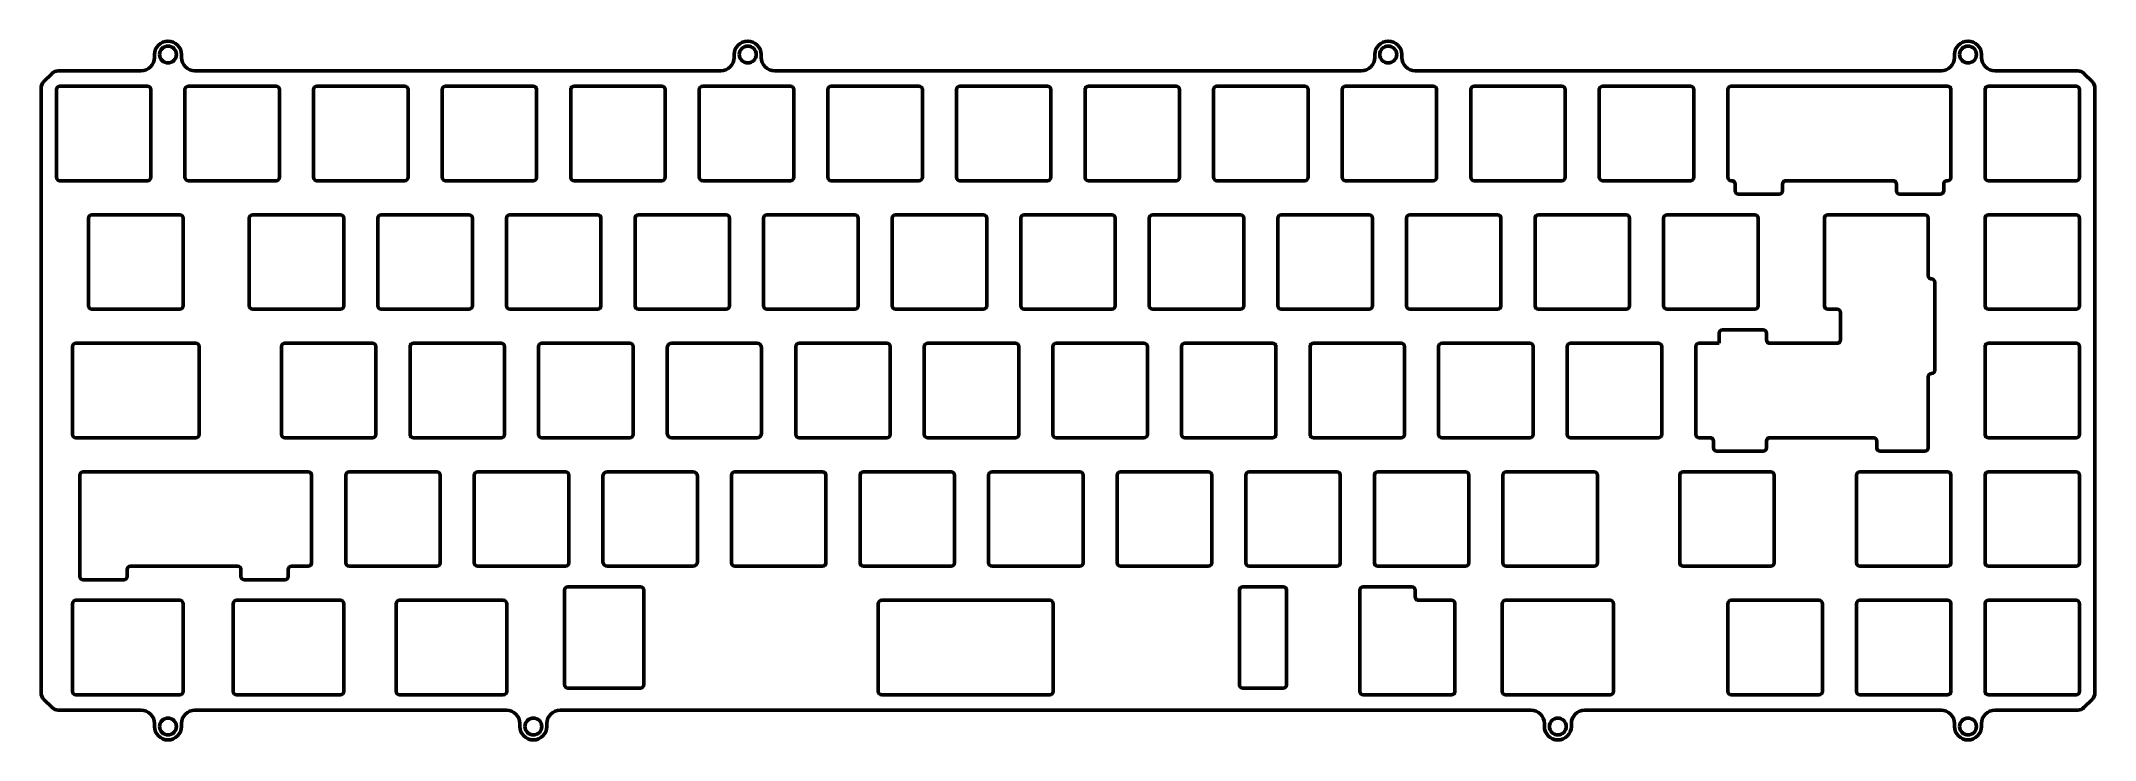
# Model space of a CAD drawing. Header units: millimetres. Extents: x 215 to 520, y 219 to 323.
import ezdxf

# ---------------------------------------------------------------- set-up
doc = ezdxf.new("R2010")
doc.units = ezdxf.units.MM
doc.header["$LTSCALE"] = 0.75
doc.layers.add('Visible', color=7, linetype='Continuous', lineweight=50)

msp = doc.modelspace()

# ---------------------------------------------------------------- linework, layer by layer
at = {"layer": 'Visible'}
for p, q in [((232.08, 320.7), (232.08, 320.28)), ((236.08, 320.28), (236.08, 320.7)), ((317.98, 320.7), (317.98, 320.28)), ((321.98, 320.28), (321.98, 320.7)), ((412.88, 320.7), (412.88, 320.28)), ((416.88, 320.28), (416.88, 320.7)), ((498.78, 320.7), (498.78, 320.28)), ((502.78, 320.28), (502.78, 320.7)), ((216.9, 317.89), (215.66, 316.66)), ((230.08, 318.28), (217.82, 318.28)), ((315.98, 318.28), (238.08, 318.28)), ((410.88, 318.28), (323.98, 318.28)), ((496.78, 318.28), (418.88, 318.28)), ((517.04, 318.28), (504.78, 318.28)), ((519.2, 316.66), (517.96, 317.89)), ((215.28, 315.73), (215.28, 226.07)), ((217.55, 302.5), (217.55, 315.5)), ((218.05, 316), (231.05, 316)), ((231.55, 315.5), (231.55, 302.5)), ((236.6, 302.5), (236.6, 315.5)), ((237.1, 316), (250.1, 316)), ((250.6, 315.5), (250.6, 302.5)), ((255.65, 302.5), (255.65, 315.5)), ((256.15, 316), (269.15, 316)), ((269.65, 315.5), (269.65, 302.5)), ((274.7, 302.5), (274.7, 315.5)), ((275.2, 316), (288.2, 316)), ((288.7, 315.5), (288.7, 302.5)), ((293.75, 302.5), (293.75, 315.5)), ((294.25, 316), (307.25, 316)), ((307.75, 315.5), (307.75, 302.5)), ((312.8, 302.5), (312.8, 315.5)), ((313.3, 316), (326.3, 316)), ((326.8, 315.5), (326.8, 302.5)), ((331.85, 302.5), (331.85, 315.5)), ((332.35, 316), (345.35, 316)), ((345.85, 315.5), (345.85, 302.5)), ((350.9, 302.5), (350.9, 315.5)), ((351.4, 316), (364.4, 316)), ((364.9, 315.5), (364.9, 302.5)), ((369.95, 302.5), (369.95, 315.5)), ((370.45, 316), (383.45, 316)), ((383.95, 315.5), (383.95, 302.5)), ((389, 302.5), (389, 315.5)), ((389.5, 316), (402.5, 316)), ((403, 315.5), (403, 302.5)), ((408.05, 302.5), (408.05, 315.5)), ((408.55, 316), (421.55, 316)), ((422.05, 315.5), (422.05, 302.5)), ((427.1, 302.5), (427.1, 315.5)), ((427.6, 316), (440.6, 316)), ((441.1, 315.5), (441.1, 302.5)), ((446.15, 302.5), (446.15, 315.5)), ((446.65, 316), (459.65, 316)), ((460.15, 315.5), (460.15, 302.5)), ((465.2, 302.5), (465.2, 315.5)), ((465.7, 316), (497.75, 316)), ((498.25, 315.5), (498.25, 302.5)), ((503.3, 302.5), (503.3, 315.5)), ((503.8, 316), (516.8, 316)), ((517.3, 315.5), (517.3, 302.5)), ((519.58, 226.07), (519.58, 315.73)), ((231.05, 302), (218.05, 302)), ((250.1, 302), (237.1, 302)), ((269.15, 302), (256.15, 302)), ((288.2, 302), (275.2, 302)), ((307.25, 302), (294.25, 302)), ((326.3, 302), (313.3, 302)), ((345.35, 302), (332.35, 302)), ((364.4, 302), (351.4, 302)), ((383.45, 302), (370.45, 302)), ((402.5, 302), (389.5, 302)), ((421.55, 302), (408.55, 302)), ((440.6, 302), (427.6, 302)), ((459.65, 302), (446.65, 302)), ((465.79, 302), (465.7, 302)), ((466.29, 300.5), (466.29, 301.5)), ((473.29, 301.5), (473.29, 300.5)), ((489.67, 302), (473.79, 302)), ((490.17, 300.5), (490.17, 301.5)), ((497.17, 301.5), (497.17, 300.5)), ((497.75, 302), (497.67, 302)), ((516.8, 302), (503.8, 302)), ((472.79, 300), (466.79, 300)), ((496.67, 300), (490.67, 300)), ((222.32, 283.45), (222.32, 296.45)), ((222.82, 296.95), (235.82, 296.95)), ((236.32, 296.45), (236.32, 283.45)), ((246.13, 283.45), (246.13, 296.45)), ((246.63, 296.95), (259.63, 296.95)), ((260.13, 296.45), (260.13, 283.45)), ((265.18, 283.45), (265.18, 296.45)), ((265.68, 296.95), (278.68, 296.95)), ((279.18, 296.45), (279.18, 283.45)), ((284.23, 283.45), (284.23, 296.45)), ((284.73, 296.95), (297.73, 296.95)), ((298.23, 296.45), (298.23, 283.45)), ((303.28, 283.45), (303.28, 296.45)), ((303.78, 296.95), (316.78, 296.95)), ((317.28, 296.45), (317.28, 283.45)), ((322.33, 283.45), (322.33, 296.45)), ((322.83, 296.95), (335.83, 296.95)), ((336.33, 296.45), (336.33, 283.45)), ((341.38, 283.45), (341.38, 296.45)), ((341.88, 296.95), (354.88, 296.95)), ((355.38, 296.45), (355.38, 283.45)), ((360.43, 283.45), (360.43, 296.45)), ((360.93, 296.95), (373.93, 296.95)), ((374.43, 296.45), (374.43, 283.45)), ((379.48, 283.45), (379.48, 296.45)), ((379.98, 296.95), (392.98, 296.95)), ((393.48, 296.45), (393.48, 283.45)), ((398.53, 283.45), (398.53, 296.45)), ((399.03, 296.95), (412.03, 296.95)), ((412.53, 296.45), (412.53, 283.45)), ((417.58, 283.45), (417.58, 296.45)), ((418.08, 296.95), (431.08, 296.95)), ((431.58, 296.45), (431.58, 283.45)), ((436.63, 283.45), (436.63, 296.45)), ((437.13, 296.95), (450.13, 296.95)), ((450.63, 296.45), (450.63, 283.45)), ((455.68, 283.45), (455.68, 296.45)), ((456.18, 296.95), (469.18, 296.95)), ((469.68, 296.45), (469.68, 283.45)), ((479.49, 283.45), (479.49, 296.45)), ((479.99, 296.95), (494.37, 296.95)), ((494.87, 296.45), (494.87, 287.93)), ((503.3, 283.45), (503.3, 296.45)), ((503.8, 296.95), (516.8, 296.95)), ((517.3, 296.45), (517.3, 283.45)), ((495.87, 286.93), (495.87, 273.93)), ((235.82, 282.95), (222.82, 282.95)), ((259.63, 282.95), (246.63, 282.95)), ((278.68, 282.95), (265.68, 282.95)), ((297.73, 282.95), (284.73, 282.95)), ((316.78, 282.95), (303.78, 282.95)), ((335.83, 282.95), (322.83, 282.95)), ((354.88, 282.95), (341.88, 282.95)), ((373.93, 282.95), (360.93, 282.95)), ((392.98, 282.95), (379.98, 282.95)), ((412.03, 282.95), (399.03, 282.95)), ((431.08, 282.95), (418.08, 282.95)), ((450.13, 282.95), (437.13, 282.95)), ((469.18, 282.95), (456.18, 282.95)), ((481.37, 282.95), (479.99, 282.95)), ((481.87, 278.4), (481.87, 282.45)), ((516.8, 282.95), (503.8, 282.95)), ((219.94, 264.4), (219.94, 277.4)), ((220.44, 277.9), (238.2, 277.9)), ((238.7, 277.4), (238.7, 264.4)), ((250.89, 264.4), (250.89, 277.4)), ((251.39, 277.9), (264.39, 277.9)), ((264.89, 277.4), (264.89, 264.4)), ((269.94, 264.4), (269.94, 277.4)), ((270.44, 277.9), (283.44, 277.9)), ((283.94, 277.4), (283.94, 264.4)), ((288.99, 264.4), (288.99, 277.4)), ((289.49, 277.9), (302.49, 277.9)), ((302.99, 277.4), (302.99, 264.4)), ((308.04, 264.58), (308.04, 277.22)), ((308.72, 277.9), (321.36, 277.9)), ((322.04, 277.22), (322.04, 264.58)), ((327.09, 264.4), (327.09, 277.4)), ((327.59, 277.9), (340.59, 277.9)), ((341.09, 277.4), (341.09, 264.4)), ((346.14, 264.4), (346.14, 277.4)), ((346.64, 277.9), (359.64, 277.9)), ((360.14, 277.4), (360.14, 264.4)), ((365.19, 264.4), (365.19, 277.4)), ((365.69, 277.9), (378.69, 277.9)), ((379.19, 277.4), (379.19, 264.4)), ((384.24, 264.4), (384.24, 277.4)), ((384.74, 277.9), (397.74, 277.9)), ((398.24, 277.4), (398.24, 264.4)), ((403.29, 264.4), (403.29, 277.4)), ((403.79, 277.9), (416.79, 277.9)), ((417.29, 277.4), (417.29, 264.4)), ((422.34, 264.4), (422.34, 277.4)), ((422.84, 277.9), (435.84, 277.9)), ((436.34, 277.4), (436.34, 264.4)), ((441.39, 264.4), (441.39, 277.4)), ((441.89, 277.9), (454.89, 277.9)), ((455.39, 277.4), (455.39, 264.4)), ((460.44, 264.4), (460.44, 277.4)), ((460.94, 277.9), (463.91, 277.9)), ((463.91, 277.9), (463.91, 279.4)), ((464.41, 279.9), (470.41, 279.9)), ((470.91, 279.4), (470.91, 278.4)), ((471.41, 277.9), (481.37, 277.9)), ((503.3, 264.4), (503.3, 277.4)), ((503.8, 277.9), (516.8, 277.9)), ((517.3, 277.4), (517.3, 264.4)), ((494.87, 272.93), (494.87, 262.4)), ((238.2, 263.9), (220.44, 263.9)), ((264.39, 263.9), (251.39, 263.9)), ((283.44, 263.9), (270.44, 263.9)), ((302.49, 263.9), (289.49, 263.9)), ((321.36, 263.9), (308.72, 263.9)), ((340.59, 263.9), (327.59, 263.9)), ((359.64, 263.9), (346.64, 263.9)), ((378.69, 263.9), (365.69, 263.9)), ((397.74, 263.9), (384.74, 263.9)), ((416.79, 263.9), (403.79, 263.9)), ((435.84, 263.9), (422.84, 263.9)), ((454.89, 263.9), (441.89, 263.9)), ((462.56, 263.9), (460.94, 263.9)), ((463.06, 262.4), (463.06, 263.4)), ((470.41, 261.9), (463.56, 261.9)), ((470.91, 263.4), (470.91, 262.4)), ((486.75, 263.9), (471.41, 263.9)), ((487.25, 262.4), (487.25, 263.4)), ((494.37, 261.9), (487.75, 261.9)), ((516.8, 263.9), (503.8, 263.9)), ((221.52, 258.85), (254.87, 258.85)), ((260.92, 258.85), (273.92, 258.85)), ((279.97, 258.85), (292.97, 258.85)), ((299.2, 258.85), (311.84, 258.85)), ((318.07, 258.85), (331.07, 258.85)), ((337.12, 258.85), (350.12, 258.85)), ((356.17, 258.85), (369.17, 258.85)), ((375.22, 258.85), (388.22, 258.85)), ((394.27, 258.85), (407.27, 258.85)), ((413.32, 258.85), (426.32, 258.85)), ((432.37, 258.85), (445.37, 258.85)), ((458.56, 258.85), (471.56, 258.85)), ((484.75, 258.85), (497.75, 258.85)), ((503.8, 258.85), (516.8, 258.85)), ((221.02, 243.35), (221.02, 258.35)), ((255.37, 258.35), (255.37, 245.35)), ((260.42, 245.35), (260.42, 258.35)), ((274.42, 258.35), (274.42, 245.35)), ((279.47, 245.35), (279.47, 258.35)), ((293.47, 258.35), (293.47, 245.35)), ((298.52, 245.53), (298.52, 258.17)), ((312.52, 258.17), (312.52, 245.53)), ((317.57, 245.35), (317.57, 258.35)), ((331.57, 258.35), (331.57, 245.35)), ((336.62, 245.35), (336.62, 258.35)), ((350.62, 258.35), (350.62, 245.35)), ((355.67, 245.35), (355.67, 258.35)), ((369.67, 258.35), (369.67, 245.35)), ((374.72, 245.35), (374.72, 258.35)), ((388.72, 258.35), (388.72, 245.35)), ((393.77, 245.35), (393.77, 258.35)), ((407.77, 258.35), (407.77, 245.35)), ((412.82, 245.35), (412.82, 258.35)), ((426.82, 258.35), (426.82, 245.35)), ((431.87, 245.35), (431.87, 258.35)), ((445.87, 258.35), (445.87, 245.35)), ((458.06, 245.35), (458.06, 258.35)), ((472.06, 258.35), (472.06, 245.35)), ((484.25, 245.35), (484.25, 258.35)), ((498.25, 258.35), (498.25, 245.35)), ((503.3, 245.35), (503.3, 258.35)), ((517.3, 258.35), (517.3, 245.35)), ((228.02, 244.35), (228.02, 243.35)), ((244.4, 244.85), (228.52, 244.85)), ((244.9, 243.35), (244.9, 244.35)), ((251.9, 244.35), (251.9, 243.35)), ((254.87, 244.85), (252.4, 244.85)), ((273.92, 244.85), (260.92, 244.85)), ((292.97, 244.85), (279.97, 244.85)), ((311.84, 244.85), (299.2, 244.85)), ((331.07, 244.85), (318.07, 244.85)), ((350.12, 244.85), (337.12, 244.85)), ((369.17, 244.85), (356.17, 244.85)), ((388.22, 244.85), (375.22, 244.85)), ((407.27, 244.85), (394.27, 244.85)), ((426.32, 244.85), (413.32, 244.85)), ((445.37, 244.85), (432.37, 244.85)), ((471.56, 244.85), (458.56, 244.85)), ((497.75, 244.85), (484.75, 244.85)), ((516.8, 244.85), (503.8, 244.85)), ((227.52, 242.85), (221.52, 242.85)), ((251.4, 242.85), (245.4, 242.85)), ((292.82, 227.3), (292.82, 241.3)), ((293.32, 241.8), (304.08, 241.8)), ((304.58, 241.3), (304.58, 227.3)), ((392.82, 227.3), (392.82, 241.3)), ((393.32, 241.8), (399.32, 241.8)), ((399.82, 241.3), (399.82, 227.3)), ((410.66, 226.3), (410.66, 241.3)), ((411.16, 241.8), (418.38, 241.8)), ((418.88, 241.3), (418.88, 240.3)), ((219.94, 226.3), (219.94, 239.3)), ((220.44, 239.8), (235.82, 239.8)), ((236.32, 239.3), (236.32, 226.3)), ((243.75, 226.3), (243.75, 239.3)), ((244.25, 239.8), (259.63, 239.8)), ((260.13, 239.3), (260.13, 226.3)), ((267.88, 226.3), (267.88, 239.3)), ((268.38, 239.8), (283.77, 239.8)), ((284.27, 239.3), (284.27, 226.3)), ((339.32, 226.3), (339.32, 239.3)), ((339.82, 239.8), (364.73, 239.8)), ((365.23, 239.3), (365.23, 226.3)), ((419.38, 239.8), (424.26, 239.8)), ((424.76, 239.3), (424.76, 226.3)), ((431.77, 226.3), (431.77, 239.3)), ((432.27, 239.8), (447.75, 239.8)), ((448.25, 239.3), (448.25, 226.3)), ((465.2, 226.3), (465.2, 239.3)), ((465.7, 239.8), (478.7, 239.8)), ((479.2, 239.3), (479.2, 226.3)), ((484.25, 226.3), (484.25, 239.3)), ((484.75, 239.8), (497.75, 239.8)), ((498.25, 239.3), (498.25, 226.3)), ((503.3, 226.3), (503.3, 239.3)), ((503.8, 239.8), (516.8, 239.8)), ((517.3, 239.3), (517.3, 226.3)), ((235.82, 225.8), (220.44, 225.8)), ((259.63, 225.8), (244.25, 225.8)), ((283.77, 225.8), (268.38, 225.8)), ((304.08, 226.8), (293.32, 226.8)), ((364.73, 225.8), (339.82, 225.8)), ((399.32, 226.8), (393.32, 226.8)), ((424.26, 225.8), (411.16, 225.8)), ((447.75, 225.8), (432.27, 225.8)), ((478.7, 225.8), (465.7, 225.8)), ((497.75, 225.8), (484.75, 225.8)), ((516.8, 225.8), (503.8, 225.8)), ((215.66, 225.14), (216.9, 223.91)), ((217.82, 223.53), (230.08, 223.53)), ((238.08, 223.53), (284.22, 223.53)), ((292.22, 223.53), (436.01, 223.53)), ((444.01, 223.53), (496.78, 223.53)), ((504.78, 223.53), (517.04, 223.53)), ((517.96, 223.91), (519.2, 225.14)), ((232.08, 221.53), (232.08, 221.1)), ((236.08, 221.1), (236.08, 221.53)), ((286.22, 221.53), (286.22, 221.1)), ((290.22, 221.1), (290.22, 221.53)), ((438.01, 221.53), (438.01, 221.1)), ((442.01, 221.1), (442.01, 221.53)), ((498.78, 221.53), (498.78, 221.1)), ((502.78, 221.1), (502.78, 221.53))]:
    msp.add_line(p, q, dxfattribs=at)
at = {"layer": 'Visible', "extrusion": (0, 0, -1)}
for centre in [(-234.08, 320.7), (-319.98, 320.7), (-414.88, 320.7), (-500.78, 320.7), (-234.08, 221.1), (-288.22, 221.1), (-440.01, 221.1), (-500.78, 221.1)]:
    msp.add_circle(centre, 1.25, dxfattribs=at)
at = {"layer": 'Visible'}
for centre, radius, start, end in [((234.08, 320.7), 2, 0, 180), ((319.98, 320.7), 2, 0, 180), ((414.88, 320.7), 2, 0, 180), ((500.78, 320.7), 2, 0, 180), ((216.59, 315.73), 1.31, 135.0322, 179.9678), ((217.82, 316.97), 1.31, 90.0322, 134.9678), ((517.04, 316.97), 1.31, 45.032, 89.968), ((518.27, 315.73), 1.31, 0.032, 44.968), ((216.59, 226.07), 1.31, 180.0311, 224.9689), ((518.27, 226.07), 1.31, 315.0308, 359.9692), ((234.08, 221.1), 2, 180, 0), ((288.22, 221.1), 2, 180, 0), ((440.01, 221.1), 2, 180, 0), ((500.78, 221.1), 2, 180, 0)]:
    msp.add_arc(centre, radius, start, end, dxfattribs=at)
for points in [[(232.08, 320.28), (232.08, 319.17), (231.18, 318.28), (230.08, 318.28)], [(238.08, 318.28), (236.98, 318.28), (236.08, 319.17), (236.08, 320.28)], [(317.98, 320.28), (317.98, 319.17), (317.08, 318.28), (315.98, 318.28)], [(323.98, 318.28), (322.88, 318.28), (321.98, 319.17), (321.98, 320.28)], [(412.88, 320.28), (412.88, 319.17), (411.98, 318.28), (410.88, 318.28)], [(418.88, 318.28), (417.78, 318.28), (416.88, 319.17), (416.88, 320.28)], [(498.78, 320.28), (498.78, 319.17), (497.88, 318.28), (496.78, 318.28)], [(504.78, 318.28), (503.68, 318.28), (502.78, 319.17), (502.78, 320.28)], [(217.55, 315.5), (217.55, 315.78), (217.78, 316), (218.05, 316)], [(231.05, 316), (231.33, 316), (231.55, 315.78), (231.55, 315.5)], [(236.6, 315.5), (236.6, 315.78), (236.83, 316), (237.1, 316)], [(250.1, 316), (250.38, 316), (250.6, 315.78), (250.6, 315.5)], [(255.65, 315.5), (255.65, 315.78), (255.88, 316), (256.15, 316)], [(269.15, 316), (269.43, 316), (269.65, 315.78), (269.65, 315.5)], [(274.7, 315.5), (274.7, 315.78), (274.93, 316), (275.2, 316)], [(288.2, 316), (288.48, 316), (288.7, 315.78), (288.7, 315.5)], [(293.75, 315.5), (293.75, 315.78), (293.98, 316), (294.25, 316)], [(307.25, 316), (307.53, 316), (307.75, 315.78), (307.75, 315.5)], [(312.8, 315.5), (312.8, 315.78), (313.03, 316), (313.3, 316)], [(326.3, 316), (326.58, 316), (326.8, 315.78), (326.8, 315.5)], [(331.85, 315.5), (331.85, 315.78), (332.08, 316), (332.35, 316)], [(345.35, 316), (345.63, 316), (345.85, 315.78), (345.85, 315.5)], [(350.9, 315.5), (350.9, 315.78), (351.13, 316), (351.4, 316)], [(364.4, 316), (364.68, 316), (364.9, 315.78), (364.9, 315.5)], [(369.95, 315.5), (369.95, 315.78), (370.18, 316), (370.45, 316)], [(383.45, 316), (383.73, 316), (383.95, 315.78), (383.95, 315.5)], [(389, 315.5), (389, 315.78), (389.23, 316), (389.5, 316)], [(402.5, 316), (402.78, 316), (403, 315.78), (403, 315.5)], [(408.05, 315.5), (408.05, 315.78), (408.28, 316), (408.55, 316)], [(421.55, 316), (421.83, 316), (422.05, 315.78), (422.05, 315.5)], [(427.1, 315.5), (427.1, 315.78), (427.33, 316), (427.6, 316)], [(440.6, 316), (440.88, 316), (441.1, 315.78), (441.1, 315.5)], [(446.15, 315.5), (446.15, 315.78), (446.38, 316), (446.65, 316)], [(459.65, 316), (459.93, 316), (460.15, 315.78), (460.15, 315.5)], [(465.2, 315.5), (465.2, 315.78), (465.43, 316), (465.7, 316)], [(497.75, 316), (498.03, 316), (498.25, 315.78), (498.25, 315.5)], [(503.3, 315.5), (503.3, 315.78), (503.53, 316), (503.8, 316)], [(516.8, 316), (517.08, 316), (517.3, 315.78), (517.3, 315.5)], [(218.05, 302), (217.78, 302), (217.55, 302.22), (217.55, 302.5)], [(231.55, 302.5), (231.55, 302.22), (231.33, 302), (231.05, 302)], [(237.1, 302), (236.83, 302), (236.6, 302.22), (236.6, 302.5)], [(250.6, 302.5), (250.6, 302.22), (250.38, 302), (250.1, 302)], [(256.15, 302), (255.88, 302), (255.65, 302.22), (255.65, 302.5)], [(269.65, 302.5), (269.65, 302.22), (269.43, 302), (269.15, 302)], [(275.2, 302), (274.93, 302), (274.7, 302.22), (274.7, 302.5)], [(288.7, 302.5), (288.7, 302.22), (288.48, 302), (288.2, 302)], [(294.25, 302), (293.98, 302), (293.75, 302.22), (293.75, 302.5)], [(307.75, 302.5), (307.75, 302.22), (307.53, 302), (307.25, 302)], [(313.3, 302), (313.03, 302), (312.8, 302.22), (312.8, 302.5)], [(326.8, 302.5), (326.8, 302.22), (326.58, 302), (326.3, 302)], [(332.35, 302), (332.08, 302), (331.85, 302.22), (331.85, 302.5)], [(345.85, 302.5), (345.85, 302.22), (345.63, 302), (345.35, 302)], [(351.4, 302), (351.13, 302), (350.9, 302.22), (350.9, 302.5)], [(364.9, 302.5), (364.9, 302.22), (364.68, 302), (364.4, 302)], [(370.45, 302), (370.18, 302), (369.95, 302.22), (369.95, 302.5)], [(383.95, 302.5), (383.95, 302.22), (383.73, 302), (383.45, 302)], [(389.5, 302), (389.23, 302), (389, 302.22), (389, 302.5)], [(403, 302.5), (403, 302.22), (402.78, 302), (402.5, 302)], [(408.55, 302), (408.28, 302), (408.05, 302.22), (408.05, 302.5)], [(422.05, 302.5), (422.05, 302.22), (421.83, 302), (421.55, 302)], [(427.6, 302), (427.33, 302), (427.1, 302.22), (427.1, 302.5)], [(441.1, 302.5), (441.1, 302.22), (440.88, 302), (440.6, 302)], [(446.65, 302), (446.38, 302), (446.15, 302.22), (446.15, 302.5)], [(460.15, 302.5), (460.15, 302.22), (459.93, 302), (459.65, 302)], [(465.7, 302), (465.43, 302), (465.2, 302.22), (465.2, 302.5)], [(466.29, 301.5), (466.29, 301.78), (466.07, 302), (465.79, 302)], [(473.79, 302), (473.52, 302), (473.29, 301.78), (473.29, 301.5)], [(490.17, 301.5), (490.17, 301.78), (489.94, 302), (489.67, 302)], [(497.67, 302), (497.39, 302), (497.17, 301.78), (497.17, 301.5)], [(498.25, 302.5), (498.25, 302.22), (498.03, 302), (497.75, 302)], [(503.8, 302), (503.53, 302), (503.3, 302.22), (503.3, 302.5)], [(517.3, 302.5), (517.3, 302.22), (517.08, 302), (516.8, 302)], [(466.79, 300), (466.52, 300), (466.29, 300.22), (466.29, 300.5)], [(473.29, 300.5), (473.29, 300.22), (473.07, 300), (472.79, 300)], [(490.67, 300), (490.39, 300), (490.17, 300.22), (490.17, 300.5)], [(497.17, 300.5), (497.17, 300.22), (496.94, 300), (496.67, 300)], [(222.32, 296.45), (222.32, 296.73), (222.54, 296.95), (222.82, 296.95)], [(235.82, 296.95), (236.09, 296.95), (236.32, 296.73), (236.32, 296.45)], [(246.13, 296.45), (246.13, 296.73), (246.35, 296.95), (246.63, 296.95)], [(259.63, 296.95), (259.91, 296.95), (260.13, 296.73), (260.13, 296.45)], [(265.18, 296.45), (265.18, 296.73), (265.4, 296.95), (265.68, 296.95)], [(278.68, 296.95), (278.96, 296.95), (279.18, 296.73), (279.18, 296.45)], [(284.23, 296.45), (284.23, 296.73), (284.45, 296.95), (284.73, 296.95)], [(297.73, 296.95), (298.01, 296.95), (298.23, 296.73), (298.23, 296.45)], [(303.28, 296.45), (303.28, 296.73), (303.5, 296.95), (303.78, 296.95)], [(316.78, 296.95), (317.06, 296.95), (317.28, 296.73), (317.28, 296.45)], [(322.33, 296.45), (322.33, 296.73), (322.55, 296.95), (322.83, 296.95)], [(335.83, 296.95), (336.11, 296.95), (336.33, 296.73), (336.33, 296.45)], [(341.38, 296.45), (341.38, 296.73), (341.6, 296.95), (341.88, 296.95)], [(354.88, 296.95), (355.16, 296.95), (355.38, 296.73), (355.38, 296.45)], [(360.43, 296.45), (360.43, 296.73), (360.65, 296.95), (360.93, 296.95)], [(373.93, 296.95), (374.21, 296.95), (374.43, 296.73), (374.43, 296.45)], [(379.48, 296.45), (379.48, 296.73), (379.7, 296.95), (379.98, 296.95)], [(392.98, 296.95), (393.26, 296.95), (393.48, 296.73), (393.48, 296.45)], [(398.53, 296.45), (398.53, 296.73), (398.75, 296.95), (399.03, 296.95)], [(412.03, 296.95), (412.31, 296.95), (412.53, 296.73), (412.53, 296.45)], [(417.58, 296.45), (417.58, 296.73), (417.8, 296.95), (418.08, 296.95)], [(431.08, 296.95), (431.36, 296.95), (431.58, 296.73), (431.58, 296.45)], [(436.63, 296.45), (436.63, 296.73), (436.85, 296.95), (437.13, 296.95)], [(450.13, 296.95), (450.41, 296.95), (450.63, 296.73), (450.63, 296.45)], [(455.68, 296.45), (455.68, 296.73), (455.9, 296.95), (456.18, 296.95)], [(469.18, 296.95), (469.46, 296.95), (469.68, 296.73), (469.68, 296.45)], [(479.49, 296.45), (479.49, 296.73), (479.72, 296.95), (479.99, 296.95)], [(494.37, 296.95), (494.65, 296.95), (494.87, 296.73), (494.87, 296.45)], [(503.3, 296.45), (503.3, 296.73), (503.53, 296.95), (503.8, 296.95)], [(516.8, 296.95), (517.08, 296.95), (517.3, 296.73), (517.3, 296.45)], [(494.87, 287.93), (494.87, 287.65), (495.1, 287.43), (495.37, 287.43)], [(495.37, 287.43), (495.65, 287.43), (495.87, 287.2), (495.87, 286.93)], [(222.82, 282.95), (222.54, 282.95), (222.32, 283.17), (222.32, 283.45)], [(236.32, 283.45), (236.32, 283.17), (236.09, 282.95), (235.82, 282.95)], [(246.63, 282.95), (246.35, 282.95), (246.13, 283.17), (246.13, 283.45)], [(260.13, 283.45), (260.13, 283.17), (259.91, 282.95), (259.63, 282.95)], [(265.68, 282.95), (265.4, 282.95), (265.18, 283.17), (265.18, 283.45)], [(279.18, 283.45), (279.18, 283.17), (278.96, 282.95), (278.68, 282.95)], [(284.73, 282.95), (284.45, 282.95), (284.23, 283.17), (284.23, 283.45)], [(298.23, 283.45), (298.23, 283.17), (298.01, 282.95), (297.73, 282.95)], [(303.78, 282.95), (303.5, 282.95), (303.28, 283.17), (303.28, 283.45)], [(317.28, 283.45), (317.28, 283.17), (317.06, 282.95), (316.78, 282.95)], [(322.83, 282.95), (322.55, 282.95), (322.33, 283.17), (322.33, 283.45)], [(336.33, 283.45), (336.33, 283.17), (336.11, 282.95), (335.83, 282.95)], [(341.88, 282.95), (341.6, 282.95), (341.38, 283.17), (341.38, 283.45)], [(355.38, 283.45), (355.38, 283.17), (355.16, 282.95), (354.88, 282.95)], [(360.93, 282.95), (360.65, 282.95), (360.43, 283.17), (360.43, 283.45)], [(374.43, 283.45), (374.43, 283.17), (374.21, 282.95), (373.93, 282.95)], [(379.98, 282.95), (379.7, 282.95), (379.48, 283.17), (379.48, 283.45)], [(393.48, 283.45), (393.48, 283.17), (393.26, 282.95), (392.98, 282.95)], [(399.03, 282.95), (398.75, 282.95), (398.53, 283.17), (398.53, 283.45)], [(412.53, 283.45), (412.53, 283.17), (412.31, 282.95), (412.03, 282.95)], [(418.08, 282.95), (417.8, 282.95), (417.58, 283.17), (417.58, 283.45)], [(431.58, 283.45), (431.58, 283.17), (431.36, 282.95), (431.08, 282.95)], [(437.13, 282.95), (436.85, 282.95), (436.63, 283.17), (436.63, 283.45)], [(450.63, 283.45), (450.63, 283.17), (450.41, 282.95), (450.13, 282.95)], [(456.18, 282.95), (455.9, 282.95), (455.68, 283.17), (455.68, 283.45)], [(469.68, 283.45), (469.68, 283.17), (469.46, 282.95), (469.18, 282.95)], [(479.99, 282.95), (479.72, 282.95), (479.49, 283.17), (479.49, 283.45)], [(503.8, 282.95), (503.53, 282.95), (503.3, 283.17), (503.3, 283.45)], [(517.3, 283.45), (517.3, 283.17), (517.08, 282.95), (516.8, 282.95)], [(481.87, 282.45), (481.87, 282.73), (481.65, 282.95), (481.37, 282.95)], [(219.94, 277.4), (219.94, 277.68), (220.16, 277.9), (220.44, 277.9)], [(238.2, 277.9), (238.47, 277.9), (238.7, 277.68), (238.7, 277.4)], [(250.89, 277.4), (250.89, 277.68), (251.12, 277.9), (251.39, 277.9)], [(264.39, 277.9), (264.67, 277.9), (264.89, 277.68), (264.89, 277.4)], [(269.94, 277.4), (269.94, 277.68), (270.17, 277.9), (270.44, 277.9)], [(283.44, 277.9), (283.72, 277.9), (283.94, 277.68), (283.94, 277.4)], [(288.99, 277.4), (288.99, 277.68), (289.22, 277.9), (289.49, 277.9)], [(302.49, 277.9), (302.77, 277.9), (302.99, 277.68), (302.99, 277.4)], [(308.04, 277.22), (308.04, 277.6), (308.35, 277.9), (308.72, 277.9)], [(321.36, 277.9), (321.74, 277.9), (322.04, 277.6), (322.04, 277.22)], [(327.09, 277.4), (327.09, 277.68), (327.32, 277.9), (327.59, 277.9)], [(340.59, 277.9), (340.87, 277.9), (341.09, 277.68), (341.09, 277.4)], [(346.14, 277.4), (346.14, 277.68), (346.37, 277.9), (346.64, 277.9)], [(359.64, 277.9), (359.92, 277.9), (360.14, 277.68), (360.14, 277.4)], [(365.19, 277.4), (365.19, 277.68), (365.42, 277.9), (365.69, 277.9)], [(378.69, 277.9), (378.97, 277.9), (379.19, 277.68), (379.19, 277.4)], [(384.24, 277.4), (384.24, 277.68), (384.47, 277.9), (384.74, 277.9)], [(397.74, 277.9), (398.02, 277.9), (398.24, 277.68), (398.24, 277.4)], [(403.29, 277.4), (403.29, 277.68), (403.52, 277.9), (403.79, 277.9)], [(416.79, 277.9), (417.07, 277.9), (417.29, 277.68), (417.29, 277.4)], [(422.34, 277.4), (422.34, 277.68), (422.57, 277.9), (422.84, 277.9)], [(435.84, 277.9), (436.12, 277.9), (436.34, 277.68), (436.34, 277.4)], [(441.39, 277.4), (441.39, 277.68), (441.62, 277.9), (441.89, 277.9)], [(454.89, 277.9), (455.17, 277.9), (455.39, 277.68), (455.39, 277.4)], [(460.44, 277.4), (460.44, 277.68), (460.67, 277.9), (460.94, 277.9)], [(463.91, 279.4), (463.91, 279.68), (464.13, 279.9), (464.41, 279.9)], [(470.41, 279.9), (470.69, 279.9), (470.91, 279.68), (470.91, 279.4)], [(470.91, 278.4), (470.91, 278.12), (471.13, 277.9), (471.41, 277.9)], [(481.37, 277.9), (481.65, 277.9), (481.87, 278.12), (481.87, 278.4)], [(503.3, 277.4), (503.3, 277.68), (503.53, 277.9), (503.8, 277.9)], [(516.8, 277.9), (517.08, 277.9), (517.3, 277.68), (517.3, 277.4)], [(495.87, 273.93), (495.87, 273.65), (495.65, 273.43), (495.37, 273.43)], [(495.37, 273.43), (495.1, 273.43), (494.87, 273.2), (494.87, 272.93)], [(220.44, 263.9), (220.16, 263.9), (219.94, 264.12), (219.94, 264.4)], [(238.7, 264.4), (238.7, 264.12), (238.47, 263.9), (238.2, 263.9)], [(251.39, 263.9), (251.12, 263.9), (250.89, 264.12), (250.89, 264.4)], [(264.89, 264.4), (264.89, 264.12), (264.67, 263.9), (264.39, 263.9)], [(270.44, 263.9), (270.17, 263.9), (269.94, 264.12), (269.94, 264.4)], [(283.94, 264.4), (283.94, 264.12), (283.72, 263.9), (283.44, 263.9)], [(289.49, 263.9), (289.22, 263.9), (288.99, 264.12), (288.99, 264.4)], [(302.99, 264.4), (302.99, 264.12), (302.77, 263.9), (302.49, 263.9)], [(308.72, 263.9), (308.35, 263.9), (308.04, 264.21), (308.04, 264.58)], [(322.04, 264.58), (322.04, 264.21), (321.74, 263.9), (321.36, 263.9)], [(327.59, 263.9), (327.32, 263.9), (327.09, 264.12), (327.09, 264.4)], [(341.09, 264.4), (341.09, 264.12), (340.87, 263.9), (340.59, 263.9)], [(346.64, 263.9), (346.37, 263.9), (346.14, 264.12), (346.14, 264.4)], [(360.14, 264.4), (360.14, 264.12), (359.92, 263.9), (359.64, 263.9)], [(365.69, 263.9), (365.42, 263.9), (365.19, 264.12), (365.19, 264.4)], [(379.19, 264.4), (379.19, 264.12), (378.97, 263.9), (378.69, 263.9)], [(384.74, 263.9), (384.47, 263.9), (384.24, 264.12), (384.24, 264.4)], [(398.24, 264.4), (398.24, 264.12), (398.02, 263.9), (397.74, 263.9)], [(403.79, 263.9), (403.52, 263.9), (403.29, 264.12), (403.29, 264.4)], [(417.29, 264.4), (417.29, 264.12), (417.07, 263.9), (416.79, 263.9)], [(422.84, 263.9), (422.57, 263.9), (422.34, 264.12), (422.34, 264.4)], [(436.34, 264.4), (436.34, 264.12), (436.12, 263.9), (435.84, 263.9)], [(441.89, 263.9), (441.62, 263.9), (441.39, 264.12), (441.39, 264.4)], [(455.39, 264.4), (455.39, 264.12), (455.17, 263.9), (454.89, 263.9)], [(460.94, 263.9), (460.67, 263.9), (460.44, 264.12), (460.44, 264.4)], [(463.06, 263.4), (463.06, 263.68), (462.83, 263.9), (462.56, 263.9)], [(463.56, 261.9), (463.28, 261.9), (463.06, 262.12), (463.06, 262.4)], [(470.91, 262.4), (470.91, 262.12), (470.69, 261.9), (470.41, 261.9)], [(471.41, 263.9), (471.13, 263.9), (470.91, 263.68), (470.91, 263.4)], [(487.25, 263.4), (487.25, 263.68), (487.03, 263.9), (486.75, 263.9)], [(487.75, 261.9), (487.48, 261.9), (487.25, 262.12), (487.25, 262.4)], [(494.87, 262.4), (494.87, 262.12), (494.65, 261.9), (494.37, 261.9)], [(503.8, 263.9), (503.53, 263.9), (503.3, 264.12), (503.3, 264.4)], [(517.3, 264.4), (517.3, 264.12), (517.08, 263.9), (516.8, 263.9)], [(221.02, 258.35), (221.02, 258.63), (221.25, 258.85), (221.52, 258.85)], [(254.87, 258.85), (255.14, 258.85), (255.37, 258.63), (255.37, 258.35)], [(260.42, 258.35), (260.42, 258.63), (260.64, 258.85), (260.92, 258.85)], [(273.92, 258.85), (274.19, 258.85), (274.42, 258.63), (274.42, 258.35)], [(279.47, 258.35), (279.47, 258.63), (279.69, 258.85), (279.97, 258.85)], [(292.97, 258.85), (293.24, 258.85), (293.47, 258.63), (293.47, 258.35)], [(298.52, 258.17), (298.52, 258.55), (298.82, 258.85), (299.2, 258.85)], [(311.84, 258.85), (312.21, 258.85), (312.52, 258.55), (312.52, 258.17)], [(317.57, 258.35), (317.57, 258.63), (317.79, 258.85), (318.07, 258.85)], [(331.07, 258.85), (331.34, 258.85), (331.57, 258.63), (331.57, 258.35)], [(336.62, 258.35), (336.62, 258.63), (336.84, 258.85), (337.12, 258.85)], [(350.12, 258.85), (350.39, 258.85), (350.62, 258.63), (350.62, 258.35)], [(355.67, 258.35), (355.67, 258.63), (355.89, 258.85), (356.17, 258.85)], [(369.17, 258.85), (369.44, 258.85), (369.67, 258.63), (369.67, 258.35)], [(374.72, 258.35), (374.72, 258.63), (374.94, 258.85), (375.22, 258.85)], [(388.22, 258.85), (388.49, 258.85), (388.72, 258.63), (388.72, 258.35)], [(393.77, 258.35), (393.77, 258.63), (393.99, 258.85), (394.27, 258.85)], [(407.27, 258.85), (407.54, 258.85), (407.77, 258.63), (407.77, 258.35)], [(412.82, 258.35), (412.82, 258.63), (413.04, 258.85), (413.32, 258.85)], [(426.32, 258.85), (426.59, 258.85), (426.82, 258.63), (426.82, 258.35)], [(431.87, 258.35), (431.87, 258.63), (432.09, 258.85), (432.37, 258.85)], [(445.37, 258.85), (445.64, 258.85), (445.87, 258.63), (445.87, 258.35)], [(458.06, 258.35), (458.06, 258.63), (458.28, 258.85), (458.56, 258.85)], [(471.56, 258.85), (471.84, 258.85), (472.06, 258.63), (472.06, 258.35)], [(484.25, 258.35), (484.25, 258.63), (484.48, 258.85), (484.75, 258.85)], [(497.75, 258.85), (498.03, 258.85), (498.25, 258.63), (498.25, 258.35)], [(503.3, 258.35), (503.3, 258.63), (503.53, 258.85), (503.8, 258.85)], [(516.8, 258.85), (517.08, 258.85), (517.3, 258.63), (517.3, 258.35)], [(228.52, 244.85), (228.25, 244.85), (228.02, 244.63), (228.02, 244.35)], [(244.9, 244.35), (244.9, 244.63), (244.68, 244.85), (244.4, 244.85)], [(252.4, 244.85), (252.12, 244.85), (251.9, 244.63), (251.9, 244.35)], [(255.37, 245.35), (255.37, 245.07), (255.14, 244.85), (254.87, 244.85)], [(260.92, 244.85), (260.64, 244.85), (260.42, 245.07), (260.42, 245.35)], [(274.42, 245.35), (274.42, 245.07), (274.19, 244.85), (273.92, 244.85)], [(279.97, 244.85), (279.69, 244.85), (279.47, 245.07), (279.47, 245.35)], [(293.47, 245.35), (293.47, 245.07), (293.24, 244.85), (292.97, 244.85)], [(299.2, 244.85), (298.82, 244.85), (298.52, 245.16), (298.52, 245.53)], [(312.52, 245.53), (312.52, 245.16), (312.21, 244.85), (311.84, 244.85)], [(318.07, 244.85), (317.79, 244.85), (317.57, 245.07), (317.57, 245.35)], [(331.57, 245.35), (331.57, 245.07), (331.34, 244.85), (331.07, 244.85)], [(337.12, 244.85), (336.84, 244.85), (336.62, 245.07), (336.62, 245.35)], [(350.62, 245.35), (350.62, 245.07), (350.39, 244.85), (350.12, 244.85)], [(356.17, 244.85), (355.89, 244.85), (355.67, 245.07), (355.67, 245.35)], [(369.67, 245.35), (369.67, 245.07), (369.44, 244.85), (369.17, 244.85)], [(375.22, 244.85), (374.94, 244.85), (374.72, 245.07), (374.72, 245.35)], [(388.72, 245.35), (388.72, 245.07), (388.49, 244.85), (388.22, 244.85)], [(394.27, 244.85), (393.99, 244.85), (393.77, 245.07), (393.77, 245.35)], [(407.77, 245.35), (407.77, 245.07), (407.54, 244.85), (407.27, 244.85)], [(413.32, 244.85), (413.04, 244.85), (412.82, 245.07), (412.82, 245.35)], [(426.82, 245.35), (426.82, 245.07), (426.59, 244.85), (426.32, 244.85)], [(432.37, 244.85), (432.09, 244.85), (431.87, 245.07), (431.87, 245.35)], [(445.87, 245.35), (445.87, 245.07), (445.64, 244.85), (445.37, 244.85)], [(458.56, 244.85), (458.28, 244.85), (458.06, 245.07), (458.06, 245.35)], [(472.06, 245.35), (472.06, 245.07), (471.84, 244.85), (471.56, 244.85)], [(484.75, 244.85), (484.48, 244.85), (484.25, 245.07), (484.25, 245.35)], [(498.25, 245.35), (498.25, 245.07), (498.03, 244.85), (497.75, 244.85)], [(503.8, 244.85), (503.53, 244.85), (503.3, 245.07), (503.3, 245.35)], [(517.3, 245.35), (517.3, 245.07), (517.08, 244.85), (516.8, 244.85)], [(221.52, 242.85), (221.25, 242.85), (221.02, 243.07), (221.02, 243.35)], [(228.02, 243.35), (228.02, 243.07), (227.8, 242.85), (227.52, 242.85)], [(245.4, 242.85), (245.12, 242.85), (244.9, 243.07), (244.9, 243.35)], [(251.9, 243.35), (251.9, 243.07), (251.68, 242.85), (251.4, 242.85)], [(292.82, 241.3), (292.82, 241.58), (293.05, 241.8), (293.32, 241.8)], [(304.08, 241.8), (304.35, 241.8), (304.58, 241.58), (304.58, 241.3)], [(392.82, 241.3), (392.82, 241.58), (393.05, 241.8), (393.32, 241.8)], [(399.32, 241.8), (399.6, 241.8), (399.82, 241.58), (399.82, 241.3)], [(410.66, 241.3), (410.66, 241.58), (410.88, 241.8), (411.16, 241.8)], [(418.38, 241.8), (418.65, 241.8), (418.88, 241.58), (418.88, 241.3)], [(219.94, 239.3), (219.94, 239.58), (220.16, 239.8), (220.44, 239.8)], [(235.82, 239.8), (236.09, 239.8), (236.32, 239.58), (236.32, 239.3)], [(243.75, 239.3), (243.75, 239.58), (243.97, 239.8), (244.25, 239.8)], [(259.63, 239.8), (259.91, 239.8), (260.13, 239.58), (260.13, 239.3)], [(267.88, 239.3), (267.88, 239.58), (268.11, 239.8), (268.38, 239.8)], [(283.77, 239.8), (284.04, 239.8), (284.27, 239.58), (284.27, 239.3)], [(339.32, 239.3), (339.32, 239.58), (339.55, 239.8), (339.82, 239.8)], [(364.73, 239.8), (365, 239.8), (365.23, 239.58), (365.23, 239.3)], [(418.88, 240.3), (418.88, 240.02), (419.1, 239.8), (419.38, 239.8)], [(424.26, 239.8), (424.54, 239.8), (424.76, 239.58), (424.76, 239.3)], [(431.77, 239.3), (431.77, 239.58), (431.99, 239.8), (432.27, 239.8)], [(447.75, 239.8), (448.02, 239.8), (448.25, 239.58), (448.25, 239.3)], [(465.2, 239.3), (465.2, 239.58), (465.43, 239.8), (465.7, 239.8)], [(478.7, 239.8), (478.98, 239.8), (479.2, 239.58), (479.2, 239.3)], [(484.25, 239.3), (484.25, 239.58), (484.48, 239.8), (484.75, 239.8)], [(497.75, 239.8), (498.03, 239.8), (498.25, 239.58), (498.25, 239.3)], [(503.3, 239.3), (503.3, 239.58), (503.53, 239.8), (503.8, 239.8)], [(516.8, 239.8), (517.08, 239.8), (517.3, 239.58), (517.3, 239.3)], [(220.44, 225.8), (220.16, 225.8), (219.94, 226.02), (219.94, 226.3)], [(236.32, 226.3), (236.32, 226.02), (236.09, 225.8), (235.82, 225.8)], [(244.25, 225.8), (243.97, 225.8), (243.75, 226.02), (243.75, 226.3)], [(260.13, 226.3), (260.13, 226.02), (259.91, 225.8), (259.63, 225.8)], [(268.38, 225.8), (268.11, 225.8), (267.88, 226.02), (267.88, 226.3)], [(284.27, 226.3), (284.27, 226.02), (284.04, 225.8), (283.77, 225.8)], [(293.32, 226.8), (293.05, 226.8), (292.82, 227.02), (292.82, 227.3)], [(304.58, 227.3), (304.58, 227.02), (304.35, 226.8), (304.08, 226.8)], [(339.82, 225.8), (339.55, 225.8), (339.32, 226.02), (339.32, 226.3)], [(365.23, 226.3), (365.23, 226.02), (365, 225.8), (364.73, 225.8)], [(393.32, 226.8), (393.05, 226.8), (392.82, 227.02), (392.82, 227.3)], [(399.82, 227.3), (399.82, 227.02), (399.6, 226.8), (399.32, 226.8)], [(411.16, 225.8), (410.88, 225.8), (410.66, 226.02), (410.66, 226.3)], [(424.76, 226.3), (424.76, 226.02), (424.54, 225.8), (424.26, 225.8)], [(432.27, 225.8), (431.99, 225.8), (431.77, 226.02), (431.77, 226.3)], [(448.25, 226.3), (448.25, 226.02), (448.02, 225.8), (447.75, 225.8)], [(465.7, 225.8), (465.43, 225.8), (465.2, 226.02), (465.2, 226.3)], [(479.2, 226.3), (479.2, 226.02), (478.98, 225.8), (478.7, 225.8)], [(484.75, 225.8), (484.48, 225.8), (484.25, 226.02), (484.25, 226.3)], [(498.25, 226.3), (498.25, 226.02), (498.03, 225.8), (497.75, 225.8)], [(503.8, 225.8), (503.53, 225.8), (503.3, 226.02), (503.3, 226.3)], [(517.3, 226.3), (517.3, 226.02), (517.08, 225.8), (516.8, 225.8)], [(216.9, 223.91), (217.14, 223.66), (217.47, 223.53), (217.82, 223.53)], [(230.08, 223.53), (231.19, 223.53), (232.08, 222.63), (232.08, 221.53)], [(236.08, 221.53), (236.08, 222.63), (236.98, 223.53), (238.08, 223.53)], [(284.22, 223.53), (285.33, 223.53), (286.22, 222.63), (286.22, 221.53)], [(290.22, 221.53), (290.22, 222.63), (291.12, 223.53), (292.22, 223.53)], [(436.01, 223.53), (437.11, 223.53), (438.01, 222.63), (438.01, 221.53)], [(442.01, 221.53), (442.01, 222.63), (442.9, 223.53), (444.01, 223.53)], [(496.78, 223.53), (497.89, 223.53), (498.78, 222.63), (498.78, 221.53)], [(502.78, 221.53), (502.78, 222.63), (503.68, 223.53), (504.78, 223.53)], [(517.04, 223.53), (517.39, 223.53), (517.72, 223.66), (517.96, 223.91)]]:
    msp.add_open_spline(points, degree=3, dxfattribs=at)

doc.saveas('drawing.dxf')
